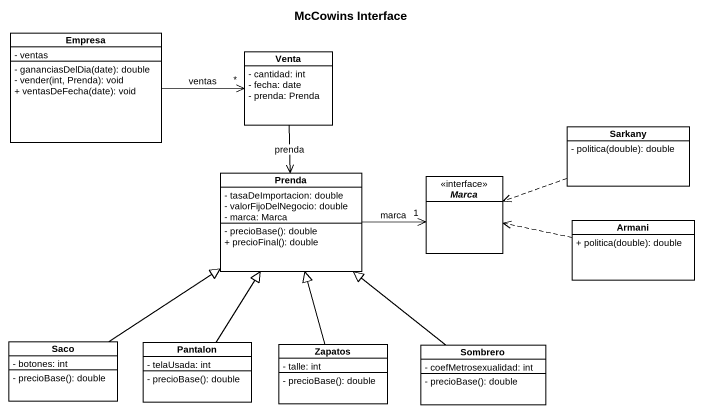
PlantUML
@startuml
title McCowins Interface
hide circle
hide empty members
skinparam classAttributeIconSize 0
class Empresa {
  - ventas
  - gananciasDelDia(date): double
  - vender(int, Prenda): void
  + ventasDeFecha(date): void
}
class Venta {
  - cantidad: int
  - fecha: date
  - prenda: Prenda
}
class Sarkany {
  - politica(double): double
}
class Prenda {
  - tasaDeImportacion: double
  - valorFijoDelNegocio: double
  - marca: Marca
  - precioBase(): double
  + precioFinal(): double
}
interface Marca <<interface>>
class Armani {
  + politica(double): double
}
class Saco {
  - botones: int
  - precioBase(): double
}
class Pantalon {
  - telaUsada: int
  - precioBase(): double
}
class Zapatos {
  - talle: int
  - precioBase(): double
}
class Sombrero {
  - coefMetrosexualidad: int
  - precioBase(): double
}
Empresa -right-> "*" Venta : ventas
Venta --> Prenda : prenda
Sarkany .left.> Marca
Prenda -right-> "1" Marca : marca
Armani .left.> Marca
Saco -up-|> Prenda
Pantalon -up-|> Prenda
Zapatos -up-|> Prenda
Sombrero -up-|> Prenda
@enduml
